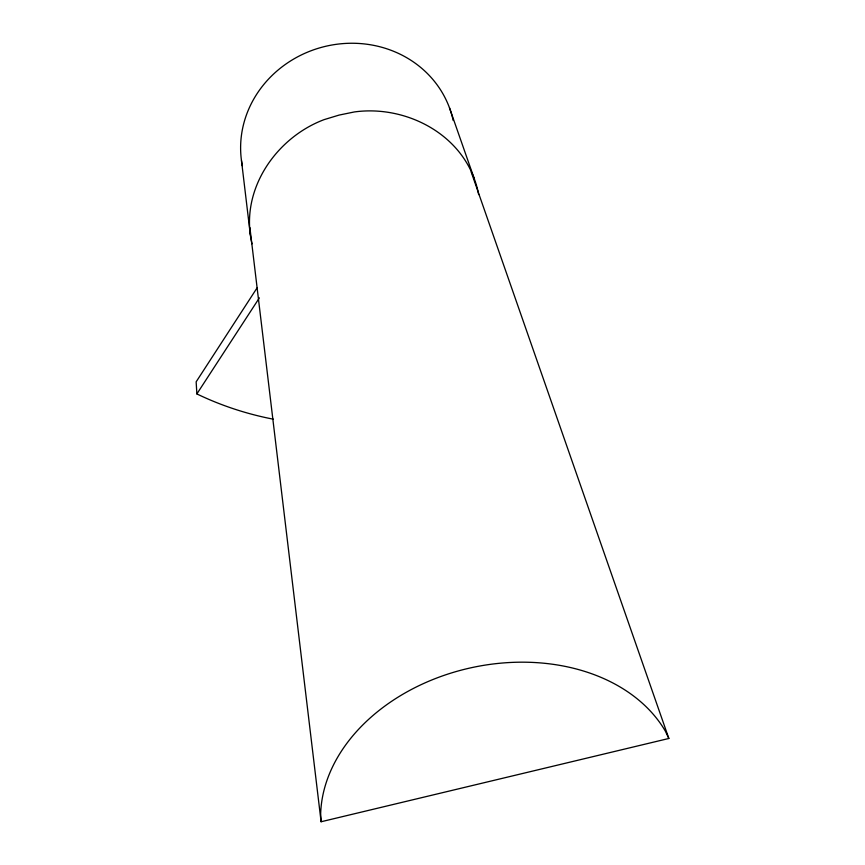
<?xml version="1.0" encoding="UTF-8"?>
<svg xmlns="http://www.w3.org/2000/svg" width="865" height="865" viewBox="0 0 865 865"><rect width="100%" height="100%" fill="white"/><g stroke="black" fill="none" stroke-linecap="round" stroke-linejoin="round"><path stroke-width="1.3" d="M257.013 287.991L196.15 381.833L196.874 393.921A312.124 290.283 -15.5 0 0 273.351 419.19M196.874 393.921L259.392 297.852M249.909 227.7L321.099 821.75L668.85 738.472L471.176 171.94M668.85 738.472L665.25 730.936A181.336 135.524 -12.4 0 0 466.549 668.807A181.336 135.524 -12.4 0 0 320.666 813.522L321.099 821.75M478.659 194.571A116.029 105.562 -14.5 0 0 474.301 178.796C456.915 131.123 403.122 105.206 354.401 111.942L339.08 115.088L324.115 119.63C278.162 136.908 243.314 185.099 250.385 235.194A116.029 105.562 -14.5 0 0 251.975 243.844M449.486 107.844L474.301 178.796M241.476 160.566L250.385 235.194M242.33 165.756A107.866 100.308 -15.4 0 1 327.77 45.823A107.866 100.308 -15.4 0 1 453.184 120.495"/></g></svg>
